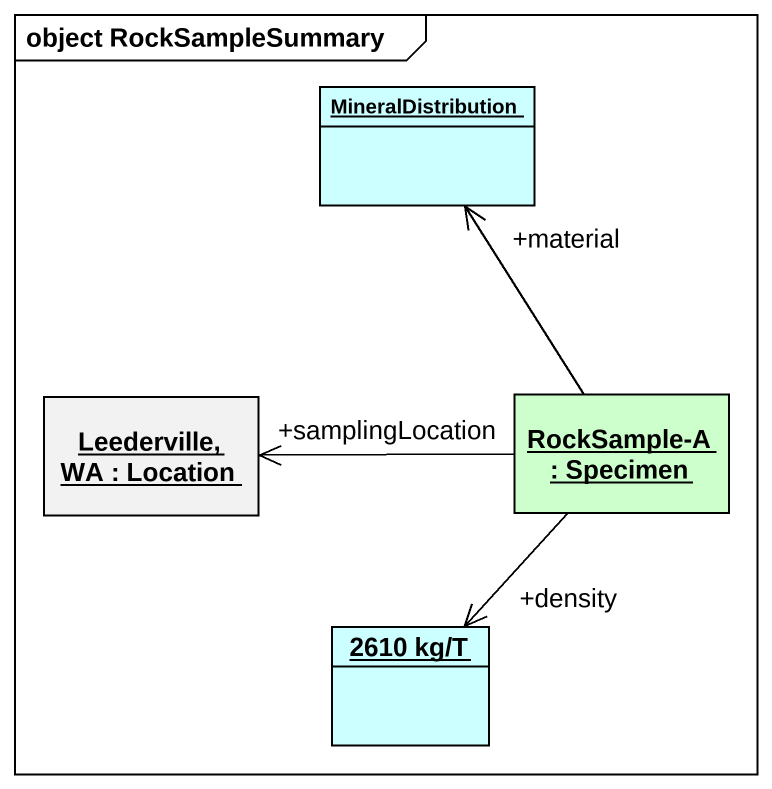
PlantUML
@startuml
mainframe object RockSampleSummary
hide circle
hide empty members
object MineralDistribution #CCFFFF
object "Leederville, WA : Location" as Leederville_WA
object "RockSample-A : Specimen" as RockSample_A #CCFFCC
object "2610 kg/T" as o2610_kg_T #CCFFFF
RockSample_A -up-> "+material" MineralDistribution
RockSample_A -left-> "+samplingLocation" Leederville_WA
RockSample_A --> "+density" o2610_kg_T
@enduml
